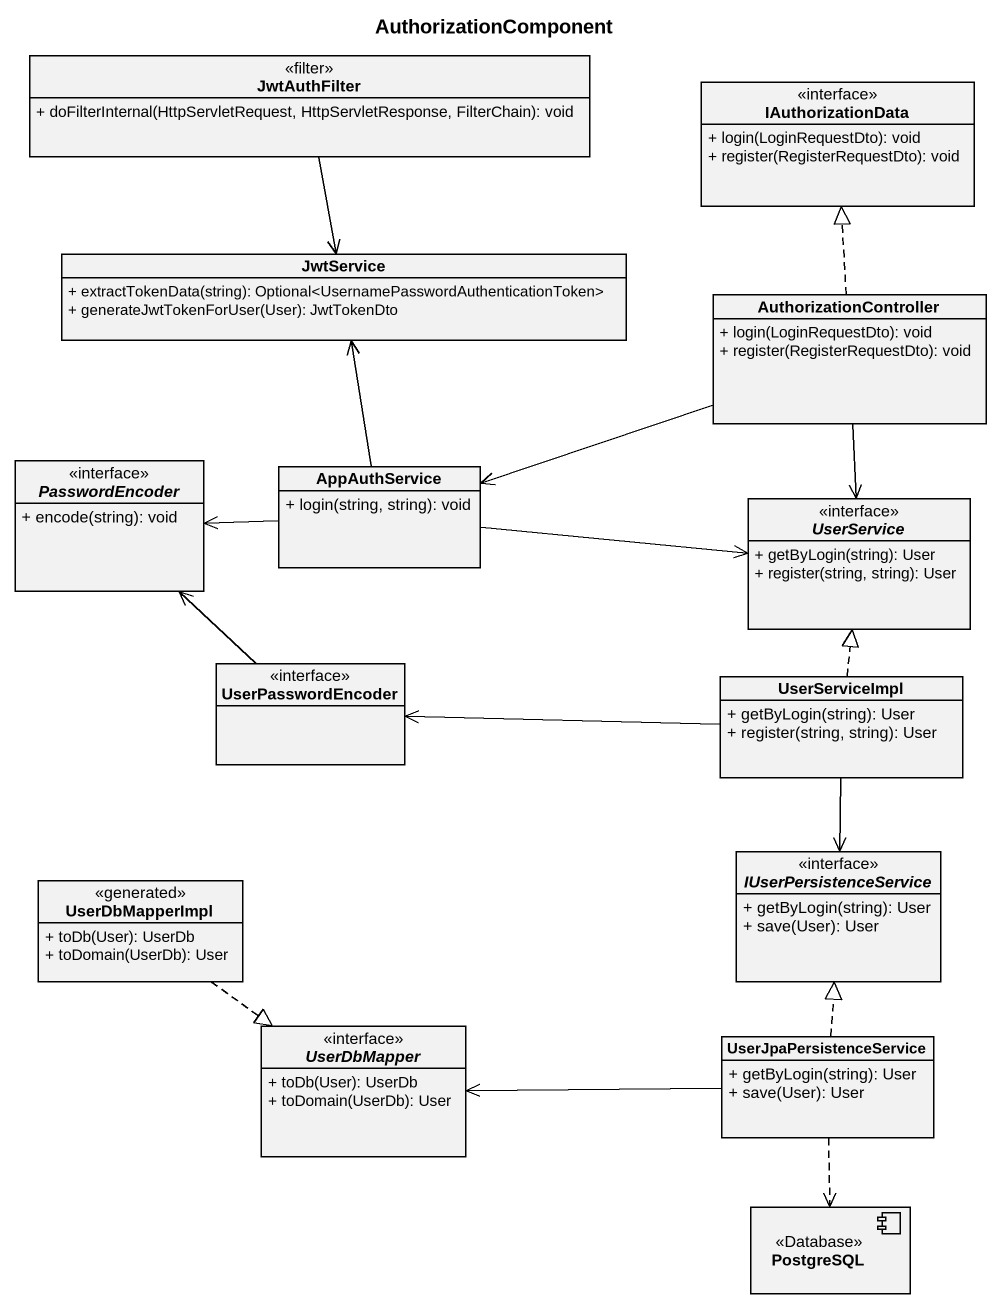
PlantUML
@startuml
title AuthorizationComponent
allowmixing
hide circle
hide empty members
skinparam classAttributeIconSize 0
class JwtAuthFilter <<filter>> {
  + doFilterInternal(HttpServletRequest, HttpServletResponse, FilterChain): void
}
class IAuthorizationData <<interface>> {
  + login(LoginRequestDto): void
  + register(RegisterRequestDto): void
}
class JwtService {
  + extractTokenData(string): Optional<UsernamePasswordAuthenticationToken>
  + generateJwtTokenForUser(User): JwtTokenDto
}
class AuthorizationController {
  + login(LoginRequestDto): void
  + register(RegisterRequestDto): void
}
interface PasswordEncoder {
  + encode(string): void
}
class AppAuthService {
  + login(string, string): void
}
interface UserService {
  + getByLogin(string): User
  + register(string, string): User
}
class UserPasswordEncoder <<interface>>
class UserServiceImpl {
  + getByLogin(string): User
  + register(string, string): User
}
class UserDbMapperImpl <<generated>> {
  + toDb(User): UserDb
  + toDomain(UserDb): User
}
interface IUserPersistenceService {
  + getByLogin(string): User
  + save(User): User
}
interface UserDbMapper {
  + toDb(User): UserDb
  + toDomain(UserDb): User
}
class UserJpaPersistenceService {
  + getByLogin(string): User
  + save(User): User
}
component PostgreSQL <<Database>>
JwtAuthFilter --> JwtService
AuthorizationController .up.|> IAuthorizationData
AuthorizationController -left-> AppAuthService
AuthorizationController --> UserService
AppAuthService -up-> JwtService
AppAuthService -left-> PasswordEncoder
AppAuthService -right-> UserService
UserPasswordEncoder -up-> PasswordEncoder
UserServiceImpl .up.|> UserService
UserServiceImpl -left-> UserPasswordEncoder
UserServiceImpl --> IUserPersistenceService
UserDbMapperImpl ..|> UserDbMapper
UserJpaPersistenceService .up.|> IUserPersistenceService
UserJpaPersistenceService -left-> UserDbMapper
UserJpaPersistenceService ..> PostgreSQL
@enduml
